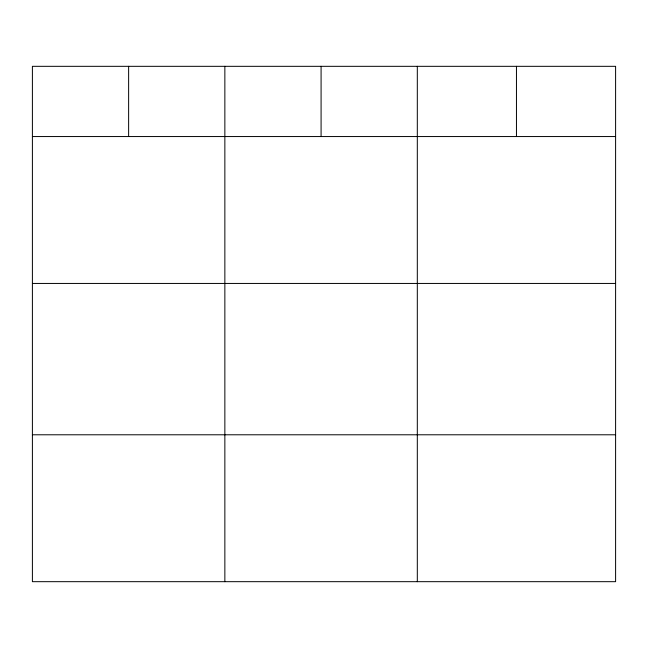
<?xml version="1.0" encoding="UTF-8"?>
<svg xmlns="http://www.w3.org/2000/svg" width="648" height="648" viewBox="0 0 648 648"><rect width="100%" height="100%" fill="white"/><g stroke="black" fill="none" stroke-linecap="round" stroke-linejoin="round"><path stroke-width="0.97" d="M615.6 136.55L615.6 581.677L32.4 581.677L32.4 66.323L615.6 66.323L615.6 136.55L32.4 136.55M32.4 283.443L615.6 283.443M32.4 434.784L615.6 434.784M516.456 66.323L516.456 136.55M417.312 66.323L417.312 581.677M321.084 66.323L321.084 136.55M224.856 66.323L224.856 581.677M128.628 66.323L128.628 136.55"/></g></svg>
